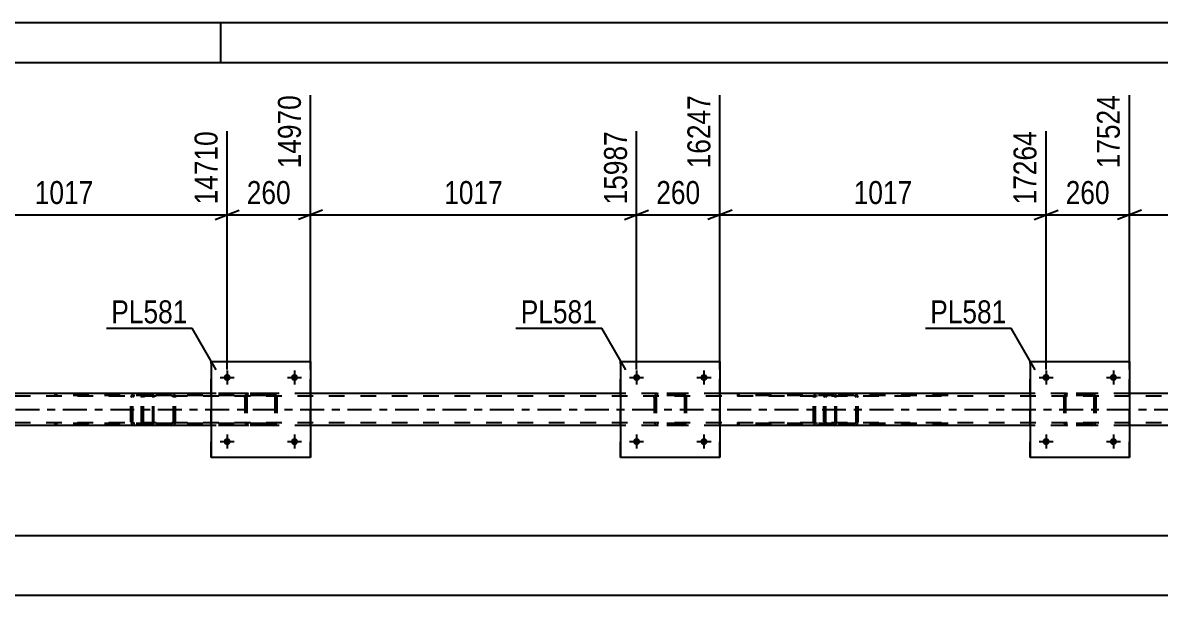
# Model space of a CAD drawing. Header units: millimetres. Extents: x 0 to 841, y 0 to 594.
# Drawn here: x 606.3 to 748.2, y 522.6 to 594 of the extents above; entities that cross this region are included whole.
import ezdxf

# ---------------------------------------------------------------- set-up
doc = ezdxf.new("R2010")
doc.units = ezdxf.units.MM
doc.linetypes.add('DXK_LINE_DOT2', pattern=[3.9198, 1.9599, -1.9599])
doc.linetypes.add('DXK_LINE_DOT3', pattern=[5.9187, 2.979, -0.9799, 0.9799, -0.9799])
doc.styles.add('Arial Narrow', font='ARIALN.TTF', dxfattribs={"height": 0.2})

# ---------------------------------------------------------------- blocks, each defined once
blk = doc.blocks.new('Unknown-272366259-1135')
at = {"color": 5, "linetype": 'Continuous'}
for p, q in [((841, 594), (0, 594)), ((631, 589), (631, 594)), ((836, 589), (5, 589))]:
    blk.add_line(p, q, dxfattribs=at)
blk = doc.blocks.new('Part-272366259-5094 - 5082')
at = {"color": 7, "linetype": 'DXK_LINE_DOT2'}
for p, q in [((621.1, 547.34), (621.09, 547.25)), ((621.09, 544.21), (621.09, 547.25)), ((621.12, 547.43), (621.1, 547.34)), ((621.34, 547.25), (621.36, 547.34)), ((621.34, 544.21), (621.34, 547.25)), ((621.36, 547.34), (621.42, 547.42)), ((621.6, 547.73), (621.4, 547.69)), ((621.42, 547.42), (621.5, 547.47)), ((621.5, 547.47), (621.6, 547.49)), ((636.58, 547.73), (621.6, 547.73)), ((636.58, 547.49), (621.6, 547.49)), ((625.03, 547.69), (624.83, 547.73)), ((624.83, 547.49), (624.93, 547.47)), ((624.93, 547.47), (625.01, 547.42)), ((625.01, 547.42), (625.07, 547.34)), ((625.07, 547.34), (625.09, 547.25)), ((625.09, 544.21), (625.09, 547.25)), ((625.32, 547.34), (625.3, 547.43)), ((625.34, 547.25), (625.32, 547.34)), ((625.34, 544.21), (625.34, 547.25)), ((621.09, 544.21), (621.1, 544.14)), ((621.1, 544.14), (621.12, 544.03)), ((621.36, 544.12), (621.34, 544.21)), ((621.42, 544.04), (621.36, 544.12)), ((621.4, 543.77), (621.6, 543.73)), ((621.5, 543.99), (621.42, 544.04)), ((621.6, 543.97), (621.5, 543.99)), ((636.58, 543.97), (621.6, 543.97)), ((636.58, 543.73), (621.6, 543.73)), ((624.93, 543.99), (624.83, 543.97)), ((624.83, 543.73), (625.03, 543.77)), ((625.01, 544.04), (624.93, 543.99)), ((625.07, 544.12), (625.01, 544.04)), ((625.09, 544.21), (625.07, 544.12)), ((625.3, 544.03), (625.33, 544.14)), ((625.33, 544.14), (625.34, 544.21))]:
    blk.add_line(p, q, dxfattribs=at)
for centre, start, end in [((621.58, 547.23), 110.7583, 155.68), ((624.85, 547.23), 24.32, 69.2417), ((621.58, 544.23), 204.32, 249.2417), ((624.85, 544.23), 290.7583, 335.68)]:
    blk.add_arc(centre, 0.496, start, end, dxfattribs=at)
blk = doc.blocks.new('Part-272366259-5110 - 5082')
at = {"color": 7, "linetype": 'DXK_LINE_DOT2'}
for p, q in [((622.36, 547.73), (610.2, 547.73)), ((622.36, 547.49), (610.2, 547.49)), ((619.79, 547.34), (619.77, 547.25)), ((619.77, 544.21), (619.77, 547.25)), ((619.81, 547.43), (619.79, 547.34)), ((620.02, 547.25), (620.04, 547.34)), ((620.02, 544.21), (620.02, 547.25)), ((620.04, 547.34), (620.09, 547.42)), ((620.27, 547.73), (620.08, 547.69)), ((620.09, 547.42), (620.17, 547.47)), ((620.17, 547.47), (620.27, 547.49)), ((621.09, 547.49), (621.09, 547.73)), ((622.47, 547.69), (622.36, 547.73)), ((622.36, 547.49), (622.41, 547.47)), ((622.41, 547.47), (622.46, 547.42)), ((622.46, 547.42), (622.49, 547.34)), ((622.55, 547.59), (622.47, 547.69)), ((622.49, 547.34), (622.5, 547.25)), ((622.5, 544.21), (622.5, 547.25)), ((622.61, 547.43), (622.55, 547.59)), ((622.63, 547.25), (622.61, 547.43)), ((622.63, 544.21), (622.63, 547.25)), ((622.36, 543.97), (610.2, 543.97)), ((622.36, 543.73), (610.2, 543.73)), ((619.77, 544.21), (619.78, 544.14)), ((619.78, 544.14), (619.81, 544.03)), ((620.04, 544.12), (620.02, 544.21)), ((620.09, 544.04), (620.04, 544.12)), ((620.08, 543.77), (620.27, 543.73)), ((620.17, 543.99), (620.09, 544.04)), ((620.27, 543.97), (620.17, 543.99)), ((621.09, 543.73), (621.09, 543.97)), ((622.41, 543.99), (622.36, 543.97)), ((622.36, 543.73), (622.47, 543.77)), ((622.46, 544.04), (622.41, 543.99)), ((622.49, 544.12), (622.46, 544.04)), ((622.47, 543.77), (622.55, 543.87)), ((622.5, 544.21), (622.49, 544.12)), ((622.55, 543.87), (622.61, 544.03)), ((622.61, 544.03), (622.63, 544.21))]:
    blk.add_line(p, q, dxfattribs=at)
for centre, start, end in [((620.26, 547.24), 111.1941, 156.1506), ((620.26, 544.23), 203.8494, 248.8059)]:
    blk.add_arc(centre, 0.492, start, end, dxfattribs=at)
blk = doc.blocks.new('Part-272366259-5111 - 5082')
at = {"color": 7, "linetype": 'DXK_LINE_DOT2'}
for p, q in [((707.5, 547.73), (695.34, 547.73)), ((707.5, 547.49), (695.34, 547.49)), ((704.92, 547.34), (704.9, 547.25)), ((704.9, 544.21), (704.9, 547.25)), ((704.94, 547.43), (704.92, 547.34)), ((705.15, 547.25), (705.17, 547.34)), ((705.15, 544.21), (705.15, 547.25)), ((705.17, 547.34), (705.23, 547.42)), ((705.4, 547.73), (705.21, 547.69)), ((705.23, 547.42), (705.31, 547.47)), ((705.31, 547.47), (705.4, 547.49)), ((706.22, 547.49), (706.22, 547.73)), ((707.6, 547.69), (707.5, 547.73)), ((707.5, 547.49), (707.55, 547.47)), ((707.55, 547.47), (707.59, 547.42)), ((707.59, 547.42), (707.62, 547.34)), ((707.69, 547.59), (707.6, 547.69)), ((707.62, 547.34), (707.63, 547.25)), ((707.63, 544.21), (707.63, 547.25)), ((707.75, 547.43), (707.69, 547.59)), ((707.77, 547.25), (707.75, 547.43)), ((707.77, 544.21), (707.77, 547.25)), ((707.5, 543.97), (695.34, 543.97)), ((707.5, 543.73), (695.34, 543.73)), ((704.9, 544.21), (704.92, 544.14)), ((704.92, 544.14), (704.94, 544.03)), ((705.17, 544.12), (705.15, 544.21)), ((705.23, 544.04), (705.17, 544.12)), ((705.21, 543.77), (705.4, 543.73)), ((705.31, 543.99), (705.23, 544.04)), ((705.4, 543.97), (705.31, 543.99)), ((706.22, 543.73), (706.22, 543.97)), ((707.55, 543.99), (707.5, 543.97)), ((707.5, 543.73), (707.6, 543.77)), ((707.59, 544.04), (707.55, 543.99)), ((707.62, 544.12), (707.59, 544.04)), ((707.6, 543.77), (707.69, 543.87)), ((707.63, 544.21), (707.62, 544.12)), ((707.69, 543.87), (707.75, 544.03)), ((707.75, 544.03), (707.77, 544.21))]:
    blk.add_line(p, q, dxfattribs=at)
for centre, start, end in [((705.39, 547.24), 111.1941, 156.1506), ((705.39, 544.23), 203.8494, 248.8059)]:
    blk.add_arc(centre, 0.492, start, end, dxfattribs=at)
blk = doc.blocks.new('Part-272366259-5112 - 5082')
at = {"color": 7, "linetype": 'DXK_LINE_DOT2'}
for p, q in [((706.24, 547.34), (706.22, 547.25)), ((706.22, 544.21), (706.22, 547.25)), ((706.26, 547.43), (706.24, 547.34)), ((706.47, 547.25), (706.49, 547.34)), ((706.47, 544.21), (706.47, 547.25)), ((706.49, 547.34), (706.55, 547.42)), ((706.73, 547.73), (706.53, 547.69)), ((706.55, 547.42), (706.63, 547.47)), ((706.63, 547.47), (706.73, 547.49)), ((721.72, 547.73), (706.73, 547.73)), ((721.72, 547.49), (706.73, 547.49)), ((710.16, 547.69), (709.97, 547.73)), ((709.97, 547.49), (710.06, 547.47)), ((710.06, 547.47), (710.15, 547.42)), ((710.15, 547.42), (710.2, 547.34)), ((710.2, 547.34), (710.22, 547.25)), ((710.22, 544.21), (710.22, 547.25)), ((710.46, 547.34), (710.44, 547.43)), ((710.48, 547.25), (710.46, 547.34)), ((710.48, 544.21), (710.48, 547.25)), ((706.22, 544.21), (706.23, 544.14)), ((706.23, 544.14), (706.26, 544.03)), ((706.49, 544.12), (706.47, 544.21)), ((706.55, 544.04), (706.49, 544.12)), ((706.53, 543.77), (706.73, 543.73)), ((706.63, 543.99), (706.55, 544.04)), ((706.73, 543.97), (706.63, 543.99)), ((721.72, 543.97), (706.73, 543.97)), ((721.72, 543.73), (706.73, 543.73)), ((710.06, 543.99), (709.97, 543.97)), ((709.97, 543.73), (710.16, 543.77)), ((710.15, 544.04), (710.06, 543.99)), ((710.2, 544.12), (710.15, 544.04)), ((710.22, 544.21), (710.2, 544.12)), ((710.44, 544.03), (710.46, 544.14)), ((710.46, 544.14), (710.48, 544.21))]:
    blk.add_line(p, q, dxfattribs=at)
for centre, start, end in [((706.71, 547.23), 110.7583, 155.68), ((709.98, 547.23), 24.32, 69.2417), ((706.71, 544.23), 204.32, 249.2417), ((709.98, 544.23), 290.7583, 335.68)]:
    blk.add_arc(centre, 0.496, start, end, dxfattribs=at)
blk = doc.blocks.new('Part-272366259-7761 - 5082')
at = {"color": 7, "linetype": 'DXK_LINE_DOT2'}
for p, q in [((685.05, 547.25), (685.08, 547.43)), ((685.08, 547.43), (685.05, 547.25)), ((685.05, 547.25), (685.05, 544.21)), ((685.29, 547.25), (685.3, 547.34)), ((685.29, 547.25), (685.29, 544.21)), ((685.3, 547.34), (685.36, 547.42)), ((685.34, 547.69), (685.53, 547.73)), ((685.53, 547.73), (685.34, 547.69)), ((685.36, 547.42), (685.43, 547.47)), ((685.43, 547.47), (685.53, 547.49)), ((688.57, 547.73), (685.53, 547.73)), ((688.57, 547.49), (685.53, 547.49)), ((688.57, 547.73), (688.75, 547.69)), ((688.75, 547.69), (688.57, 547.73)), ((688.57, 547.49), (688.66, 547.47)), ((688.66, 547.47), (688.74, 547.42)), ((688.74, 547.42), (688.79, 547.34)), ((688.79, 547.34), (688.81, 547.25)), ((688.81, 547.25), (688.81, 544.21)), ((689.01, 547.43), (689.05, 547.25)), ((689.05, 547.25), (689.01, 547.43)), ((689.05, 547.25), (689.05, 544.21)), ((685.08, 544.03), (685.05, 544.21)), ((685.05, 544.21), (685.08, 544.03)), ((685.3, 544.12), (685.29, 544.21)), ((685.36, 544.04), (685.3, 544.12)), ((685.53, 543.73), (685.34, 543.77)), ((685.34, 543.77), (685.53, 543.73)), ((685.43, 543.99), (685.36, 544.04)), ((685.53, 543.97), (685.43, 543.99)), ((688.57, 543.97), (685.53, 543.97)), ((688.57, 543.73), (685.53, 543.73)), ((688.66, 543.99), (688.57, 543.97)), ((688.75, 543.77), (688.57, 543.73)), ((688.57, 543.73), (688.75, 543.77)), ((688.74, 544.04), (688.66, 543.99)), ((688.79, 544.12), (688.74, 544.04)), ((688.81, 544.21), (688.79, 544.12)), ((689.05, 544.21), (689.01, 544.03)), ((689.01, 544.03), (689.05, 544.21))]:
    blk.add_line(p, q, dxfattribs=at)
at = {"color": 7, "linetype": 'DXK_LINE_DOT3'}
blk.add_line((687.05, 545.73), (687.05, 545.73), dxfattribs=at)
at = {"color": 7, "linetype": 'DXK_LINE_DOT2'}
for centre, start, end in [((685.53, 547.25), 112.5, 157.5), ((685.53, 547.25), 112.5, 157.5), ((688.57, 547.25), 22.5, 67.5), ((688.57, 547.25), 22.5, 67.5), ((685.53, 544.21), 202.5, 247.5), ((685.53, 544.21), 202.5, 247.5), ((688.57, 544.21), 292.5, 337.5), ((688.57, 544.21), 292.5, 337.5)]:
    blk.add_arc(centre, 0.48, start, end, dxfattribs=at)
blk = doc.blocks.new('Part-272366259-5179 - 5082')
at = {"color": 7, "linetype": 'DXK_LINE_DOT2'}
for p, q in [((764.02, 547.41), (102.28, 547.41)), ((642.17, 547.73), (629.77, 547.73)), ((693.25, 547.73), (680.85, 547.73)), ((744.33, 547.73), (731.93, 547.73)), ((764.02, 544.05), (102.28, 544.05)), ((642.17, 543.73), (629.77, 543.73)), ((693.25, 543.73), (680.85, 543.73)), ((744.33, 543.73), (731.93, 543.73))]:
    blk.add_line(p, q, dxfattribs=at)
at = {"color": 2, "linetype": 'Continuous'}
for p, q in [((629.77, 547.73), (591.09, 547.73)), ((680.85, 547.73), (642.17, 547.73)), ((731.93, 547.73), (693.25, 547.73)), ((758.58, 547.73), (744.33, 547.73)), ((629.77, 543.73), (591.09, 543.73)), ((680.85, 543.73), (642.17, 543.73)), ((731.93, 543.73), (693.25, 543.73)), ((758.58, 543.73), (744.33, 543.73))]:
    blk.add_line(p, q, dxfattribs=at)
at = {"color": 7, "linetype": 'DXK_LINE_DOT3'}
blk.add_line((102.28, 545.73), (764.02, 545.73), dxfattribs=at)
blk = doc.blocks.new('Part-272366259-7759 - 5082')
at = {"color": 7, "linetype": 'DXK_LINE_DOT2'}
for p, q in [((633.97, 547.25), (634, 547.43)), ((634, 547.43), (633.97, 547.25)), ((633.97, 547.25), (633.97, 544.21)), ((634.21, 547.25), (634.22, 547.34)), ((634.21, 547.25), (634.21, 544.21)), ((634.22, 547.34), (634.28, 547.42)), ((634.26, 547.69), (634.45, 547.73)), ((634.45, 547.73), (634.26, 547.69)), ((634.28, 547.42), (634.35, 547.47)), ((634.35, 547.47), (634.45, 547.49)), ((637.49, 547.73), (634.45, 547.73)), ((637.49, 547.49), (634.45, 547.49)), ((637.49, 547.73), (637.67, 547.69)), ((637.67, 547.69), (637.49, 547.73)), ((637.49, 547.49), (637.58, 547.47)), ((637.58, 547.47), (637.66, 547.42)), ((637.66, 547.42), (637.71, 547.34)), ((637.71, 547.34), (637.73, 547.25)), ((637.73, 547.25), (637.73, 544.21)), ((637.93, 547.43), (637.97, 547.25)), ((637.97, 547.25), (637.93, 547.43)), ((637.97, 547.25), (637.97, 544.21)), ((634, 544.03), (633.97, 544.21)), ((633.97, 544.21), (634, 544.03)), ((634.22, 544.12), (634.21, 544.21)), ((634.28, 544.04), (634.22, 544.12)), ((634.45, 543.73), (634.26, 543.77)), ((634.26, 543.77), (634.45, 543.73)), ((634.35, 543.99), (634.28, 544.04)), ((634.45, 543.97), (634.35, 543.99)), ((637.49, 543.97), (634.45, 543.97)), ((637.49, 543.73), (634.45, 543.73)), ((637.58, 543.99), (637.49, 543.97)), ((637.67, 543.77), (637.49, 543.73)), ((637.49, 543.73), (637.67, 543.77)), ((637.66, 544.04), (637.58, 543.99)), ((637.71, 544.12), (637.66, 544.04)), ((637.73, 544.21), (637.71, 544.12)), ((637.97, 544.21), (637.93, 544.03)), ((637.93, 544.03), (637.97, 544.21))]:
    blk.add_line(p, q, dxfattribs=at)
at = {"color": 7, "linetype": 'DXK_LINE_DOT3'}
blk.add_line((635.97, 545.73), (635.97, 545.73), dxfattribs=at)
at = {"color": 7, "linetype": 'DXK_LINE_DOT2'}
for centre, start, end in [((634.45, 547.25), 112.5, 157.5), ((634.45, 547.25), 112.5, 157.5), ((637.49, 547.25), 22.5, 67.5), ((637.49, 547.25), 22.5, 67.5), ((634.45, 544.21), 202.5, 247.5), ((634.45, 544.21), 202.5, 247.5), ((637.49, 544.21), 292.5, 337.5), ((637.49, 544.21), 292.5, 337.5)]:
    blk.add_arc(centre, 0.48, start, end, dxfattribs=at)
blk = doc.blocks.new('Part-272366259-7760 - 5082')
at = {"color": 2, "linetype": 'Continuous'}
for p, q in [((629.77, 551.73), (629.77, 539.73)), ((629.77, 551.73), (642.17, 551.73)), ((642.17, 551.73), (642.17, 539.73)), ((642.17, 539.73), (629.77, 539.73))]:
    blk.add_line(p, q, dxfattribs=at)
at = {"color": 7, "linetype": 'DXK_LINE_DOT2'}
for p, q in [((629.77, 539.73), (629.77, 551.73)), ((642.17, 539.73), (642.17, 551.73))]:
    blk.add_line(p, q, dxfattribs=at)
blk = doc.blocks.new('Part-272366259-7762 - 5082')
at = {"color": 2, "linetype": 'Continuous'}
for p, q in [((680.85, 551.73), (680.85, 539.73)), ((680.85, 551.73), (693.25, 551.73)), ((693.25, 551.73), (693.25, 539.73)), ((693.25, 539.73), (680.85, 539.73))]:
    blk.add_line(p, q, dxfattribs=at)
at = {"color": 7, "linetype": 'DXK_LINE_DOT2'}
for p, q in [((680.85, 539.73), (680.85, 551.73)), ((693.25, 539.73), (693.25, 551.73))]:
    blk.add_line(p, q, dxfattribs=at)
blk = doc.blocks.new('Part-272366259-7763 - 5082')
at = {"color": 7, "linetype": 'DXK_LINE_DOT2'}
for p, q in [((736.13, 547.25), (736.16, 547.43)), ((736.16, 547.43), (736.13, 547.25)), ((736.13, 547.25), (736.13, 544.21)), ((736.37, 547.25), (736.39, 547.34)), ((736.37, 547.25), (736.37, 544.21)), ((736.39, 547.34), (736.44, 547.42)), ((736.42, 547.69), (736.61, 547.73)), ((736.61, 547.73), (736.42, 547.69)), ((736.44, 547.42), (736.51, 547.47)), ((736.51, 547.47), (736.61, 547.49)), ((739.65, 547.73), (736.61, 547.73)), ((739.65, 547.49), (736.61, 547.49)), ((739.65, 547.73), (739.83, 547.69)), ((739.83, 547.69), (739.65, 547.73)), ((739.65, 547.49), (739.74, 547.47)), ((739.74, 547.47), (739.82, 547.42)), ((739.82, 547.42), (739.87, 547.34)), ((739.87, 547.34), (739.89, 547.25)), ((739.89, 547.25), (739.89, 544.21)), ((740.09, 547.43), (740.13, 547.25)), ((740.13, 547.25), (740.09, 547.43)), ((740.13, 547.25), (740.13, 544.21)), ((736.16, 544.03), (736.13, 544.21)), ((736.13, 544.21), (736.16, 544.03)), ((736.39, 544.12), (736.37, 544.21)), ((736.44, 544.04), (736.39, 544.12)), ((736.61, 543.73), (736.42, 543.77)), ((736.42, 543.77), (736.61, 543.73)), ((736.51, 543.99), (736.44, 544.04)), ((736.61, 543.97), (736.51, 543.99)), ((739.65, 543.97), (736.61, 543.97)), ((739.65, 543.73), (736.61, 543.73)), ((739.74, 543.99), (739.65, 543.97)), ((739.83, 543.77), (739.65, 543.73)), ((739.65, 543.73), (739.83, 543.77)), ((739.82, 544.04), (739.74, 543.99)), ((739.87, 544.12), (739.82, 544.04)), ((739.89, 544.21), (739.87, 544.12)), ((740.13, 544.21), (740.09, 544.03)), ((740.09, 544.03), (740.13, 544.21))]:
    blk.add_line(p, q, dxfattribs=at)
at = {"color": 7, "linetype": 'DXK_LINE_DOT3'}
blk.add_line((738.13, 545.73), (738.13, 545.73), dxfattribs=at)
at = {"color": 7, "linetype": 'DXK_LINE_DOT2'}
for centre, start, end in [((736.61, 547.25), 112.5, 157.5), ((736.61, 547.25), 112.5, 157.5), ((739.65, 547.25), 22.5, 67.5), ((739.65, 547.25), 22.5, 67.5), ((736.61, 544.21), 202.5, 247.5), ((736.61, 544.21), 202.5, 247.5), ((739.65, 544.21), 292.5, 337.5), ((739.65, 544.21), 292.5, 337.5)]:
    blk.add_arc(centre, 0.48, start, end, dxfattribs=at)
blk = doc.blocks.new('Part-272366259-7764 - 5082')
at = {"color": 2, "linetype": 'Continuous'}
for p, q in [((731.93, 551.73), (731.93, 539.73)), ((731.93, 551.73), (744.33, 551.73)), ((744.33, 551.73), (744.33, 539.73)), ((744.33, 539.73), (731.93, 539.73))]:
    blk.add_line(p, q, dxfattribs=at)
at = {"color": 7, "linetype": 'DXK_LINE_DOT2'}
for p, q in [((731.93, 539.73), (731.93, 551.73)), ((744.33, 539.73), (744.33, 551.73))]:
    blk.add_line(p, q, dxfattribs=at)
blk = doc.blocks.new('Bolt-272366259-7789 - 5082')
at = {"linetype": 'Continuous'}
for points in [[(632.21, 541.73, -1), (631.33, 541.73, -1)], [(640.61, 541.73, -1), (639.73, 541.73, -1)]]:
    blk.add_hatch(color=1, dxfattribs=at).paths.add_polyline_path(points)
at = {"color": 1, "linetype": 'Continuous'}
for p, q in [((631.77, 542.61), (631.77, 540.85)), ((640.17, 542.61), (640.17, 540.85)), ((630.89, 541.73), (632.65, 541.73)), ((639.29, 541.73), (641.05, 541.73))]:
    blk.add_line(p, q, dxfattribs=at)
blk = doc.blocks.new('Bolt-272366259-7790 - 5082')
at = {"linetype": 'Continuous'}
for points in [[(632.21, 549.73, -1), (631.33, 549.73, -1)], [(640.61, 549.73, -1), (639.73, 549.73, -1)]]:
    blk.add_hatch(color=1, dxfattribs=at).paths.add_polyline_path(points)
at = {"color": 1, "linetype": 'Continuous'}
for p, q in [((631.77, 550.61), (631.77, 548.85)), ((640.17, 550.61), (640.17, 548.85)), ((630.89, 549.73), (632.65, 549.73)), ((639.29, 549.73), (641.05, 549.73))]:
    blk.add_line(p, q, dxfattribs=at)
blk = doc.blocks.new('Bolt-272366259-7791 - 5082')
at = {"linetype": 'Continuous'}
for points in [[(683.29, 541.73, -1), (682.41, 541.73, -1)], [(691.69, 541.73, -1), (690.81, 541.73, -1)]]:
    blk.add_hatch(color=1, dxfattribs=at).paths.add_polyline_path(points)
at = {"color": 1, "linetype": 'Continuous'}
for p, q in [((682.85, 542.61), (682.85, 540.85)), ((691.25, 542.61), (691.25, 540.85)), ((681.97, 541.73), (683.73, 541.73)), ((690.37, 541.73), (692.13, 541.73))]:
    blk.add_line(p, q, dxfattribs=at)
blk = doc.blocks.new('Bolt-272366259-7792 - 5082')
at = {"linetype": 'Continuous'}
for points in [[(683.29, 549.73, -1), (682.41, 549.73, -1)], [(691.69, 549.73, -1), (690.81, 549.73, -1)]]:
    blk.add_hatch(color=1, dxfattribs=at).paths.add_polyline_path(points)
at = {"color": 1, "linetype": 'Continuous'}
for p, q in [((682.85, 550.61), (682.85, 548.85)), ((691.25, 550.61), (691.25, 548.85)), ((681.97, 549.73), (683.73, 549.73)), ((690.37, 549.73), (692.13, 549.73))]:
    blk.add_line(p, q, dxfattribs=at)
blk = doc.blocks.new('Bolt-272366259-7793 - 5082')
at = {"linetype": 'Continuous'}
for points in [[(734.37, 541.73, -1), (733.49, 541.73, -1)], [(742.77, 541.73, -1), (741.89, 541.73, -1)]]:
    blk.add_hatch(color=1, dxfattribs=at).paths.add_polyline_path(points)
at = {"color": 1, "linetype": 'Continuous'}
for p, q in [((733.93, 542.61), (733.93, 540.85)), ((742.33, 542.61), (742.33, 540.85)), ((733.05, 541.73), (734.81, 541.73)), ((741.45, 541.73), (743.21, 541.73))]:
    blk.add_line(p, q, dxfattribs=at)
blk = doc.blocks.new('Bolt-272366259-7794 - 5082')
at = {"linetype": 'Continuous'}
for points in [[(734.37, 549.73, -1), (733.49, 549.73, -1)], [(742.77, 549.73, -1), (741.89, 549.73, -1)]]:
    blk.add_hatch(color=1, dxfattribs=at).paths.add_polyline_path(points)
at = {"color": 1, "linetype": 'Continuous'}
for p, q in [((733.93, 550.61), (733.93, 548.85)), ((742.33, 550.61), (742.33, 548.85)), ((733.05, 549.73), (734.81, 549.73)), ((741.45, 549.73), (743.21, 549.73))]:
    blk.add_line(p, q, dxfattribs=at)
blk = doc.blocks.new('StraightDimension-272366259-10469 - 5082')
at = {"color": 7, "linetype": 'Continuous'}
blk.add_line((65.16, 530.01), (764.02, 530.01), dxfattribs=at)
blk = doc.blocks.new('StraightDimension-272366259-5246 - 5082')
at = {"color": 7, "linetype": 'Continuous'}
blk.add_line((64.52, 522.55), (764.66, 522.55), dxfattribs=at)
blk = doc.blocks.new('StraightDimension-272366259-15425 - 5082')
at = {"color": 7, "linetype": 'Continuous'}
for p, q in [((744.33, 550.73), (744.33, 584.97)), ((764.02, 548.73), (764.02, 580.47)), ((745.83, 570.63), (742.83, 569.43)), ((762.52, 569.43), (765.52, 570.63)), ((744.33, 570.03), (764.02, 570.03))]:
    blk.add_line(p, q, dxfattribs=at)
at = {"color": 0}
blk.add_wipeout([(757.52, 570.78), (757.52, 574.98), (750.83, 574.98), (750.83, 570.78)], dxfattribs=at)
at = {"color": 3, "style": 'Arial Narrow'}
blk.add_text('492', height=2.863, dxfattribs=at).set_placement((751.43, 571.38))
at = {"color": 0, "linetype": 'Continuous'}
blk.add_wipeout([(763.42, 581.07), (759.22, 581.07), (759.22, 570.73), (763.42, 570.73)], dxfattribs=at)
at = {"color": 3, "linetype": 'Continuous', "style": 'Arial Narrow'}
blk.add_text('18017', height=2.863, rotation=90.0002, dxfattribs=at).set_placement((762.82, 571.33))
blk = doc.blocks.new('StraightDimension-272366259-15426 - 5082')
at = {"color": 7, "linetype": 'Continuous'}
for p, q in [((744.33, 550.73), (744.33, 584.97)), ((733.93, 550.73), (733.93, 580.47)), ((732.43, 569.43), (735.43, 570.63)), ((745.83, 570.63), (742.83, 569.43)), ((733.93, 570.03), (744.33, 570.03))]:
    blk.add_line(p, q, dxfattribs=at)
at = {"color": 0}
blk.add_wipeout([(742.47, 570.78), (742.47, 574.98), (735.78, 574.98), (735.78, 570.78)], dxfattribs=at)
at = {"color": 3, "style": 'Arial Narrow'}
blk.add_text('260', height=2.863, dxfattribs=at).set_placement((736.38, 571.38))
at = {"color": 0, "linetype": 'Continuous'}
blk.add_wipeout([(743.73, 585.57), (739.53, 585.57), (739.53, 575.23), (743.73, 575.23)], dxfattribs=at)
at = {"color": 3, "linetype": 'Continuous', "style": 'Arial Narrow'}
blk.add_text('17524', height=2.863, rotation=90.0002, dxfattribs=at).set_placement((743.13, 575.83))
blk = doc.blocks.new('StraightDimension-272366259-15427 - 5082')
at = {"color": 7, "linetype": 'Continuous'}
for p, q in [((693.25, 550.73), (693.25, 584.97)), ((733.93, 550.73), (733.93, 580.47)), ((694.75, 570.63), (691.75, 569.43)), ((732.43, 569.43), (735.43, 570.63)), ((693.25, 570.03), (733.93, 570.03))]:
    blk.add_line(p, q, dxfattribs=at)
at = {"color": 0}
blk.add_wipeout([(717.84, 570.78), (717.84, 574.98), (709.33, 574.98), (709.33, 570.78)], dxfattribs=at)
at = {"color": 3, "style": 'Arial Narrow'}
blk.add_text('1017', height=2.863, dxfattribs=at).set_placement((709.93, 571.38))
at = {"color": 0, "linetype": 'Continuous'}
blk.add_wipeout([(733.33, 581.07), (729.13, 581.07), (729.13, 570.73), (733.33, 570.73)], dxfattribs=at)
at = {"color": 3, "linetype": 'Continuous', "style": 'Arial Narrow'}
blk.add_text('17264', height=2.863, rotation=90.0002, dxfattribs=at).set_placement((732.73, 571.33))
blk = doc.blocks.new('StraightDimension-272366259-15428 - 5082')
at = {"color": 7, "linetype": 'Continuous'}
for p, q in [((693.25, 550.73), (693.25, 584.97)), ((682.85, 550.73), (682.85, 580.47)), ((681.35, 569.43), (684.35, 570.63)), ((694.75, 570.63), (691.75, 569.43)), ((682.85, 570.03), (693.25, 570.03))]:
    blk.add_line(p, q, dxfattribs=at)
at = {"color": 0}
blk.add_wipeout([(691.39, 570.78), (691.39, 574.98), (684.7, 574.98), (684.7, 570.78)], dxfattribs=at)
at = {"color": 3, "style": 'Arial Narrow'}
blk.add_text('260', height=2.863, dxfattribs=at).set_placement((685.3, 571.38))
at = {"color": 0, "linetype": 'Continuous'}
blk.add_wipeout([(692.65, 585.57), (688.45, 585.57), (688.45, 575.23), (692.65, 575.23)], dxfattribs=at)
at = {"color": 3, "linetype": 'Continuous', "style": 'Arial Narrow'}
blk.add_text('16247', height=2.863, rotation=90.0002, dxfattribs=at).set_placement((692.05, 575.83))
blk = doc.blocks.new('StraightDimension-272366259-15429 - 5082')
at = {"color": 7, "linetype": 'Continuous'}
for p, q in [((642.17, 550.73), (642.17, 584.97)), ((682.85, 550.73), (682.85, 580.47)), ((643.67, 570.63), (640.67, 569.43)), ((681.35, 569.43), (684.35, 570.63)), ((642.17, 570.03), (682.85, 570.03))]:
    blk.add_line(p, q, dxfattribs=at)
at = {"color": 0}
blk.add_wipeout([(666.76, 570.78), (666.76, 574.98), (658.25, 574.98), (658.25, 570.78)], dxfattribs=at)
at = {"color": 3, "style": 'Arial Narrow'}
blk.add_text('1017', height=2.863, dxfattribs=at).set_placement((658.85, 571.38))
at = {"color": 0, "linetype": 'Continuous'}
blk.add_wipeout([(682.25, 581.07), (678.05, 581.07), (678.05, 570.73), (682.25, 570.73)], dxfattribs=at)
at = {"color": 3, "linetype": 'Continuous', "style": 'Arial Narrow'}
blk.add_text('15987', height=2.863, rotation=90.0002, dxfattribs=at).set_placement((681.65, 571.33))
blk = doc.blocks.new('StraightDimension-272366259-15430 - 5082')
at = {"color": 7, "linetype": 'Continuous'}
for p, q in [((642.17, 550.73), (642.17, 584.97)), ((631.77, 550.73), (631.77, 580.47)), ((630.27, 569.43), (633.27, 570.63)), ((643.67, 570.63), (640.67, 569.43)), ((631.77, 570.03), (642.17, 570.03))]:
    blk.add_line(p, q, dxfattribs=at)
at = {"color": 0}
blk.add_wipeout([(640.31, 570.78), (640.31, 574.98), (633.62, 574.98), (633.62, 570.78)], dxfattribs=at)
at = {"color": 3, "style": 'Arial Narrow'}
blk.add_text('260', height=2.863, dxfattribs=at).set_placement((634.22, 571.38))
at = {"color": 0, "linetype": 'Continuous'}
blk.add_wipeout([(641.57, 585.57), (637.37, 585.57), (637.37, 575.23), (641.57, 575.23)], dxfattribs=at)
at = {"color": 3, "linetype": 'Continuous', "style": 'Arial Narrow'}
blk.add_text('14970', height=2.863, rotation=90.0002, dxfattribs=at).set_placement((640.97, 575.83))
blk = doc.blocks.new('StraightDimension-272366259-15431 - 5082')
at = {"color": 7, "linetype": 'Continuous'}
for p, q in [((591.09, 550.73), (591.09, 584.97)), ((631.77, 550.73), (631.77, 580.47)), ((592.59, 570.63), (589.59, 569.43)), ((630.27, 569.43), (633.27, 570.63)), ((591.09, 570.03), (631.77, 570.03))]:
    blk.add_line(p, q, dxfattribs=at)
at = {"color": 0}
blk.add_wipeout([(615.68, 570.78), (615.68, 574.98), (607.17, 574.98), (607.17, 570.78)], dxfattribs=at)
at = {"color": 3, "style": 'Arial Narrow'}
blk.add_text('1017', height=2.863, dxfattribs=at).set_placement((607.77, 571.38))
at = {"color": 0, "linetype": 'Continuous'}
blk.add_wipeout([(631.17, 581.07), (626.97, 581.07), (626.97, 570.73), (631.17, 570.73)], dxfattribs=at)
at = {"color": 3, "linetype": 'Continuous', "style": 'Arial Narrow'}
blk.add_text('14710', height=2.863, rotation=90.0002, dxfattribs=at).set_placement((630.57, 571.33))
blk = doc.blocks.new('Mark-272366259-10559 - 5082')
at = {"color": 0}
blk.add_wipeout([(626.82, 556.49), (626.82, 559.49), (617.32, 559.49), (617.32, 556.49)], dxfattribs=at)
blk.add_wipeout([(626.82, 556.49), (626.82, 559.49), (617.32, 559.49), (617.32, 556.49)], dxfattribs=at)
at = {"color": 30, "linetype": 'Continuous'}
for p in [(616.72, 555.89), (630.42, 550.7)]:
    blk.add_line(p, (627.42, 555.89), dxfattribs=at)
at = {"color": 3, "style": 'Arial Narrow'}
blk.add_text('PL581', height=2.863, dxfattribs=at).set_placement((617.32, 556.49))
blk = doc.blocks.new('Mark-272366259-10562 - 5082')
at = {"color": 0}
blk.add_wipeout([(677.9, 556.49), (677.9, 559.49), (668.4, 559.49), (668.4, 556.49)], dxfattribs=at)
blk.add_wipeout([(677.9, 556.49), (677.9, 559.49), (668.4, 559.49), (668.4, 556.49)], dxfattribs=at)
at = {"color": 30, "linetype": 'Continuous'}
for p in [(667.8, 555.89), (681.5, 550.7)]:
    blk.add_line(p, (678.5, 555.89), dxfattribs=at)
at = {"color": 3, "style": 'Arial Narrow'}
blk.add_text('PL581', height=2.863, dxfattribs=at).set_placement((668.4, 556.49))
blk = doc.blocks.new('Mark-272366259-10565 - 5082')
at = {"color": 0}
blk.add_wipeout([(728.98, 556.49), (728.98, 559.49), (719.48, 559.49), (719.48, 556.49)], dxfattribs=at)
blk.add_wipeout([(728.98, 556.49), (728.98, 559.49), (719.48, 559.49), (719.48, 556.49)], dxfattribs=at)
at = {"color": 30, "linetype": 'Continuous'}
for p in [(718.88, 555.89), (732.58, 550.7)]:
    blk.add_line(p, (729.58, 555.89), dxfattribs=at)
at = {"color": 3, "style": 'Arial Narrow'}
blk.add_text('PL581', height=2.863, dxfattribs=at).set_placement((719.48, 556.49))

msp = doc.modelspace()

# ---------------------------------------------------------------- block references
for name in ['Unknown-272366259-1135', 'Part-272366259-7760 - 5082', 'Bolt-272366259-7790 - 5082', 'Part-272366259-7762 - 5082', 'Bolt-272366259-7792 - 5082', 'Part-272366259-7764 - 5082', 'Bolt-272366259-7794 - 5082', 'Part-272366259-5179 - 5082', 'Part-272366259-5110 - 5082', 'Part-272366259-5094 - 5082', 'Part-272366259-7759 - 5082', 'Part-272366259-7761 - 5082', 'Part-272366259-5111 - 5082', 'Part-272366259-5112 - 5082', 'Part-272366259-7763 - 5082', 'Bolt-272366259-7789 - 5082', 'Bolt-272366259-7791 - 5082', 'Bolt-272366259-7793 - 5082']:
    msp.add_blockref(name, (0, 0))

# ---------------------------------------------------------------- next in the draw order: block references
for name in ['StraightDimension-272366259-15425 - 5082', 'StraightDimension-272366259-10469 - 5082']:
    msp.add_blockref(name, (0, 0))

# ---------------------------------------------------------------- next in the draw order: block references
for name in ['StraightDimension-272366259-15426 - 5082', 'StraightDimension-272366259-5246 - 5082']:
    msp.add_blockref(name, (0, 0))

# ---------------------------------------------------------------- next in the draw order: block references
msp.add_blockref('StraightDimension-272366259-15427 - 5082', (0, 0))

# ---------------------------------------------------------------- next in the draw order: block references
for name in ['StraightDimension-272366259-15428 - 5082', 'Mark-272366259-10565 - 5082']:
    msp.add_blockref(name, (0, 0))

# ---------------------------------------------------------------- next in the draw order: block references
msp.add_blockref('StraightDimension-272366259-15429 - 5082', (0, 0))

# ---------------------------------------------------------------- next in the draw order: block references
for name in ['StraightDimension-272366259-15430 - 5082', 'Mark-272366259-10562 - 5082']:
    msp.add_blockref(name, (0, 0))

# ---------------------------------------------------------------- next in the draw order: block references
msp.add_blockref('StraightDimension-272366259-15431 - 5082', (0, 0))

# ---------------------------------------------------------------- next in the draw order: block references
msp.add_blockref('Mark-272366259-10559 - 5082', (0, 0))

doc.saveas('drawing.dxf')
